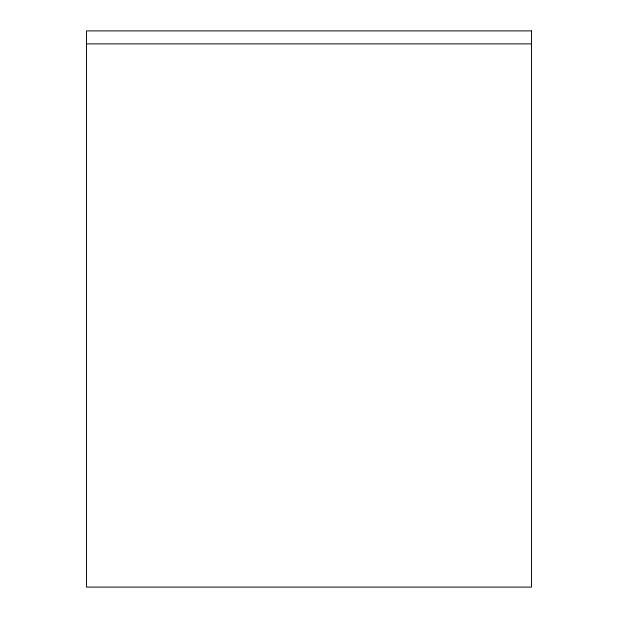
<?xml version="1.0" encoding="UTF-8"?>
<svg xmlns="http://www.w3.org/2000/svg" width="618" height="618" viewBox="0 0 618 618"><rect width="100%" height="100%" fill="white"/><g stroke="black" fill="none" stroke-linecap="round" stroke-linejoin="round"><path stroke-width="0.93" d="M86.52 43.878L531.48 43.878M531.48 30.9L86.52 30.9L86.52 587.1L531.48 587.1L531.48 30.9"/></g></svg>
